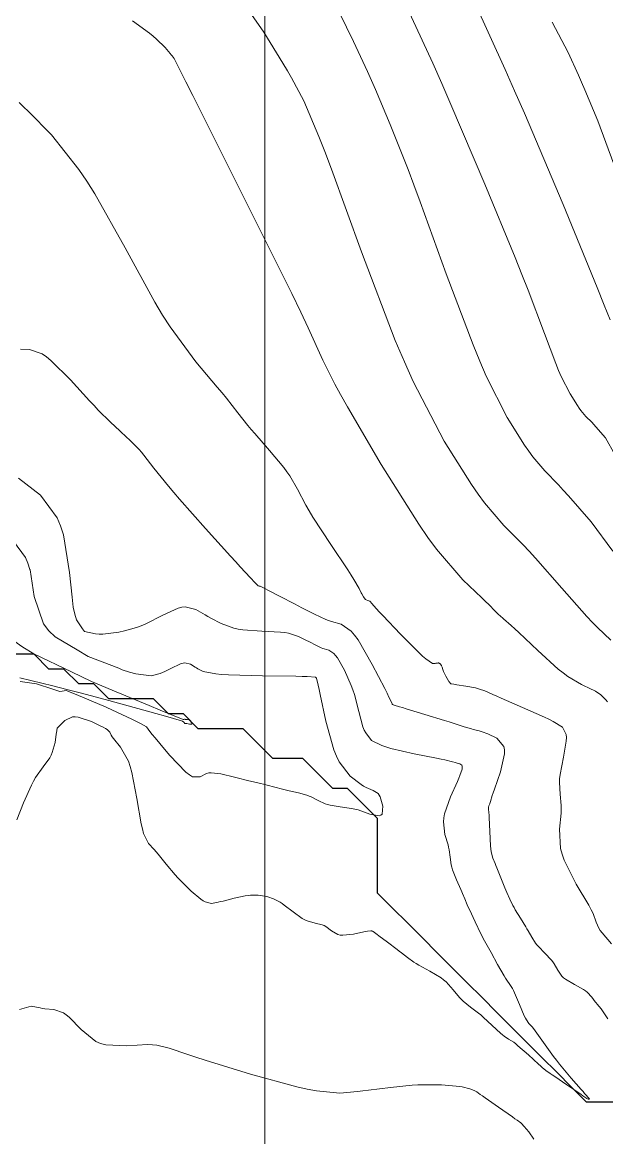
# Model space of a CAD drawing. Header units: millimetres. Extents: x 837475 to 838477, y 1189012 to 1191015.
# Drawn here: x 837660.3 to 837699.4, y 1189089.1 to 1189163.7 of the extents above; entities that cross this region are included whole.
import ezdxf

# ---------------------------------------------------------------- set-up
doc = ezdxf.new("R2010")
doc.units = ezdxf.units.MM
doc.header["$LTSCALE"] = 0.3
doc.layers.add('COORD', color=253, linetype='Continuous', lineweight=20)
doc.layers.add('DRENAJE', color=5, linetype='Continuous', lineweight=25)
doc.layers.add('COTAS 10', color=7, linetype='Continuous', lineweight=9, true_color=0x6e3e2d)
doc.layers.add('COTAS INT', color=7, linetype='Continuous', lineweight=5, true_color=0x9fa19f)

msp = doc.modelspace()

# ---------------------------------------------------------------- linework, layer by layer
at = {"layer": 'COORD'}
msp.add_line((837676.514, 1189013.872), (837676.514, 1191013.872), dxfattribs=at)
at = {"layer": 'COTAS 10'}
for points in [[(837699.457, 1189118.262), (837699.343, 1189118.391), (837699.012, 1189118.719), (837698.649, 1189118.957), (837698.514, 1189119.03), (837698.364, 1189119.107), (837697.699, 1189119.41), (837696.789, 1189119.956), (837696.484, 1189120.185), (837696.157, 1189120.448), (837694.785, 1189121.682), (837693.508, 1189122.895), (837693.241, 1189123.145), (837693.01, 1189123.357), (837692.489, 1189123.817), (837692.234, 1189124.027), (837692.172, 1189124.083), (837692.113, 1189124.138), (837691.932, 1189124.328), (837691.504, 1189124.759), (837691.29, 1189124.966), (837691.035, 1189125.21), (837689.769, 1189126.408), (837687.996, 1189128.471), (837687.422, 1189129.26), (837686.811, 1189130.144), (837684.303, 1189134.126), (837682.035, 1189137.998), (837681.575, 1189138.812), (837681.188, 1189139.515), (837680.399, 1189141.123), (837679.422, 1189143.28), (837678.917, 1189144.328), (837678.309, 1189145.573), (837675.267, 1189151.697), (837672.272, 1189157.673), (837671.694, 1189158.823), (837671.225, 1189159.755), (837670.44, 1189161.298), (837670.302, 1189161.485), (837670.241, 1189161.561), (837670.171, 1189161.648), (837669.836, 1189162.052), (837669.26, 1189162.613), (837669.037, 1189162.799), (837668.788, 1189162.998), (837667.659, 1189163.831)], [(837699.878, 1189154.248), (837698.81, 1189157.143), (837697.936, 1189159.205), (837697.715, 1189159.714), (837697.502, 1189160.196), (837696.809, 1189161.714), (837695.747, 1189163.747)], [(837659.702, 1189122.343), (837660.304, 1189121.911), (837661.047, 1189121.456), (837663.563, 1189120.255), (837664.911, 1189119.612), (837666.281, 1189119.042), (837668.766, 1189118.007), (837669.503, 1189117.701), (837670.098, 1189117.455), (837671.054, 1189117.067), (837671.077, 1189117.073), (837671.083, 1189117.075), (837671.131, 1189117.099), (837671.136, 1189117.1), (837671.141, 1189117.1), (837671.155, 1189117.097), (837671.167, 1189117.09), (837671.171, 1189117.088), (837671.174, 1189117.085), (837671.188, 1189117.078), (837671.22, 1189117.072), (837671.235, 1189117.071), (837671.253, 1189117.07), (837671.341, 1189117.067), (837671.444, 1189117.038), (837671.472, 1189117.02), (837671.5, 1189116.997), (837671.596, 1189116.881), (837671.632, 1189116.774), (837671.621, 1189116.758), (837671.602, 1189116.748), (837671.457, 1189116.76), (837671.291, 1189116.797), (837671.258, 1189116.803), (837671.231, 1189116.808), (837671.18, 1189116.807), (837671.16, 1189116.807), (837671.152, 1189116.812), (837671.143, 1189116.819), (837671.102, 1189116.862), (837671.064, 1189116.907), (837671.057, 1189116.916), (837671.051, 1189116.923), (837671.042, 1189116.936), (837671.026, 1189116.945), (837671.004, 1189116.956), (837671.003, 1189116.957), (837670.938, 1189116.986), (837669.862, 1189117.293), (837669.213, 1189117.473), (837668.411, 1189117.695), (837666.067, 1189118.339), (837664.246, 1189118.839), (837663.259, 1189119.085), (837662.325, 1189119.318), (837660.115, 1189119.868)]]:
    msp.add_lwpolyline(points, dxfattribs=at)
at = {"layer": 'COTAS INT'}
for points in [[(837699.667, 1189122.374), (837698.769, 1189123.218), (837698.433, 1189123.57), (837698.059, 1189123.974), (837696.393, 1189125.864), (837694.634, 1189127.862), (837694.202, 1189128.334), (837693.794, 1189128.771), (837692.515, 1189130.057), (837691.219, 1189131.566), (837690.798, 1189132.143), (837690.352, 1189132.79), (837688.517, 1189135.703), (837686.446, 1189139.693), (837685.85, 1189141.018), (837685.245, 1189142.439), (837682.977, 1189148.37), (837680.969, 1189153.907), (837680.527, 1189155.081), (837680.135, 1189156.098), (837679.131, 1189158.475), (837678.303, 1189160.008), (837678.022, 1189160.493), (837677.718, 1189161.005), (837676.434, 1189163.076), (837674.798, 1189165.457)], [(837685.624, 1189165.627), (837687.753, 1189160.994), (837688.359, 1189159.632), (837688.972, 1189158.235), (837691.242, 1189152.9), (837693.263, 1189147.984), (837693.718, 1189146.85), (837694.128, 1189145.815), (837695.231, 1189142.9), (837695.986, 1189140.898), (837696.176, 1189140.439), (837696.357, 1189140.021), (837696.945, 1189138.857), (837697.433, 1189138.082), (837697.552, 1189137.91), (837697.664, 1189137.756), (837698.009, 1189137.355), (837698.39, 1189136.964), (837698.525, 1189136.817), (837698.673, 1189136.654), (837699.311, 1189135.924), (837699.968, 1189134.752)], [(837690.552, 1189165.074), (837692.604, 1189160.581), (837693.233, 1189159.154), (837693.889, 1189157.647), (837696.476, 1189151.541), (837698.764, 1189145.976), (837699.231, 1189144.811), (837699.625, 1189143.808)], [(837681.506, 1189164.356), (837682.455, 1189162.457), (837683.385, 1189160.434), (837683.65, 1189159.839), (837683.917, 1189159.229), (837684.909, 1189156.9), (837686.098, 1189153.89), (837686.491, 1189152.85), (837686.91, 1189151.721), (837688.654, 1189146.9), (837690.449, 1189142.137), (837690.9, 1189141.045), (837691.333, 1189140.051), (837692.731, 1189137.28), (837693.892, 1189135.436), (837694.175, 1189135.026), (837694.441, 1189134.661), (837695.262, 1189133.706), (837696.17, 1189132.777), (837696.491, 1189132.427), (837696.842, 1189132.038), (837698.361, 1189130.301), (837699.799, 1189128.327)], [(837660.065, 1189158.353), (837660.357, 1189158.08), (837660.689, 1189157.758), (837662.22, 1189156.193), (837664.068, 1189153.889), (837664.599, 1189153.101), (837665.139, 1189152.248), (837667.159, 1189148.628), (837669.15, 1189144.999), (837669.67, 1189144.141), (837670.178, 1189143.347), (837671.901, 1189141.009), (837673.328, 1189139.316), (837673.648, 1189138.928), (837673.937, 1189138.576), (837674.709, 1189137.596), (837675.376, 1189136.754), (837675.598, 1189136.488), (837675.835, 1189136.209), (837676.829, 1189135.082), (837677.782, 1189133.943), (837677.994, 1189133.654), (837678.184, 1189133.378), (837678.686, 1189132.479), (837679.245, 1189131.414), (837679.471, 1189131.032), (837679.729, 1189130.614), (837680.92, 1189128.789), (837682.06, 1189127.077), (837682.287, 1189126.729), (837682.475, 1189126.436), (837682.829, 1189125.832), (837682.933, 1189125.598), (837682.963, 1189125.538), (837682.993, 1189125.479), (837683.105, 1189125.285), (837683.222, 1189125.135), (837683.256, 1189125.104), (837683.289, 1189125.078), (837683.415, 1189125.025), (837683.529, 1189124.987), (837683.556, 1189124.971), (837683.579, 1189124.953), (837683.647, 1189124.867), (837683.977, 1189124.486), (837684.167, 1189124.281), (837684.4, 1189124.033), (837685.595, 1189122.782), (837686.82, 1189121.551), (837687.071, 1189121.316), (837687.285, 1189121.127), (837687.738, 1189120.827), (837687.913, 1189120.83), (837687.951, 1189120.832), (837687.984, 1189120.834), (837688.066, 1189120.846), (837688.112, 1189120.855), (837688.123, 1189120.856), (837688.132, 1189120.856), (837688.161, 1189120.851), (837688.191, 1189120.832), (837688.203, 1189120.824), (837688.215, 1189120.815), (837688.271, 1189120.771), (837688.325, 1189120.709), (837688.336, 1189120.688), (837688.346, 1189120.665), (837688.37, 1189120.571), (837688.419, 1189120.414), (837688.445, 1189120.353), (837688.476, 1189120.283), (837688.635, 1189119.966), (837688.798, 1189119.667), (837688.833, 1189119.609), (837688.863, 1189119.562), (837688.933, 1189119.48), (837688.968, 1189119.469), (837688.976, 1189119.466), (837688.983, 1189119.464), (837689.001, 1189119.458), (837689.157, 1189119.431), (837689.251, 1189119.416), (837689.366, 1189119.397), (837689.965, 1189119.301), (837690.611, 1189119.18), (837690.756, 1189119.146), (837690.887, 1189119.111), (837691.236, 1189118.985), (837691.778, 1189118.737), (837692.03, 1189118.627), (837692.326, 1189118.499), (837693.762, 1189117.883), (837695.221, 1189117.234), (837695.532, 1189117.084), (837695.801, 1189116.947), (837696.438, 1189116.559), (837696.675, 1189116.065), (837696.693, 1189115.861), (837696.69, 1189115.628), (837696.506, 1189114.542), (837696.276, 1189113.386), (837696.244, 1189113.11), (837696.226, 1189112.851), (837696.276, 1189112.074), (837696.355, 1189111.315), (837696.355, 1189111.069), (837696.346, 1189110.807), (837696.236, 1189109.728), (837696.304, 1189108.448), (837696.406, 1189108.058), (837696.545, 1189107.652), (837697.352, 1189106.06), (837698.194, 1189104.639), (837698.355, 1189104.342), (837698.486, 1189104.086), (837698.699, 1189103.506), (837698.861, 1189103.096), (837698.959, 1189102.947), (837699.081, 1189102.783), (837699.715, 1189102.06)], [(837660.155, 1189141.858), (837660.766, 1189141.84), (837661.605, 1189141.533), (837661.889, 1189141.336), (837662.196, 1189141.092), (837663.491, 1189139.807), (837664.78, 1189138.399), (837665.084, 1189138.076), (837665.364, 1189137.782), (837666.181, 1189136.965), (837666.803, 1189136.383), (837666.959, 1189136.237), (837667.109, 1189136.098), (837667.595, 1189135.651), (837668.092, 1189135.137), (837668.249, 1189134.955), (837668.415, 1189134.756), (837669.086, 1189133.897), (837670.059, 1189132.686), (837670.415, 1189132.265), (837670.809, 1189131.808), (837672.547, 1189129.849), (837674.213, 1189128.005), (837674.562, 1189127.621), (837674.862, 1189127.29), (837675.54, 1189126.552), (837675.841, 1189126.238), (837675.903, 1189126.176), (837675.957, 1189126.124), (837676.074, 1189126.024), (837676.128, 1189126), (837676.141, 1189125.995), (837676.154, 1189125.991), (837676.193, 1189125.985), (837676.419, 1189125.882), (837676.549, 1189125.817), (837676.708, 1189125.737), (837677.527, 1189125.314), (837678.494, 1189124.811), (837678.993, 1189124.552), (837679.829, 1189124.117), (837680.584, 1189123.764), (837680.78, 1189123.688), (837680.971, 1189123.621), (837681.611, 1189123.456), (837682.298, 1189122.979), (837682.518, 1189122.715), (837682.751, 1189122.394), (837683.7, 1189120.759), (837684.532, 1189119.136), (837684.692, 1189118.823), (837684.821, 1189118.568), (837685.031, 1189118.138), (837685.042, 1189118.1), (837685.045, 1189118.091), (837685.049, 1189118.083), (837685.063, 1189118.064), (837685.09, 1189118.051), (837685.101, 1189118.047), (837685.114, 1189118.044), (837685.173, 1189118.03), (837685.528, 1189117.927), (837685.727, 1189117.867), (837685.97, 1189117.794), (837687.211, 1189117.414), (837688.545, 1189117.002), (837688.847, 1189116.908), (837689.119, 1189116.823), (837689.859, 1189116.587), (837690.346, 1189116.436), (837690.46, 1189116.404), (837690.564, 1189116.376), (837690.863, 1189116.31), (837691.19, 1189116.212), (837691.311, 1189116.163), (837691.446, 1189116.105), (837692.045, 1189115.817), (837692.5, 1189115.261), (837692.544, 1189115.033), (837692.553, 1189114.773), (837692.289, 1189113.569), (837691.885, 1189112.406), (837691.804, 1189112.172), (837691.738, 1189111.976), (837691.612, 1189111.585), (837691.575, 1189111.454), (837691.565, 1189111.421), (837691.554, 1189111.389), (837691.514, 1189111.288), (837691.485, 1189111.204), (837691.481, 1189111.184), (837691.479, 1189111.164), (837691.486, 1189111.102), (837691.509, 1189110.835), (837691.518, 1189110.686), (837691.526, 1189110.505), (837691.563, 1189109.579), (837691.62, 1189108.613), (837691.641, 1189108.406), (837691.664, 1189108.224), (837691.766, 1189107.787), (837691.919, 1189107.425), (837691.974, 1189107.291), (837692.034, 1189107.142), (837692.297, 1189106.482), (837692.572, 1189105.801), (837692.639, 1189105.639), (837692.703, 1189105.489), (837692.903, 1189105.042), (837693.121, 1189104.621), (837693.196, 1189104.486), (837693.277, 1189104.344), (837693.622, 1189103.768), (837693.972, 1189103.193), (837694.056, 1189103.052), (837694.134, 1189102.918), (837694.372, 1189102.5), (837694.631, 1189102.112), (837694.723, 1189101.998), (837694.824, 1189101.881), (837695.264, 1189101.432), (837695.698, 1189100.972), (837695.796, 1189100.848), (837695.883, 1189100.726), (837696.118, 1189100.297), (837696.393, 1189099.893), (837696.505, 1189099.787), (837696.634, 1189099.683), (837697.23, 1189099.329), (837697.834, 1189098.995), (837697.967, 1189098.905), (837698.087, 1189098.815), (837698.395, 1189098.498), (837698.62, 1189098.187), (837698.686, 1189098.101), (837698.754, 1189098.015), (837699.014, 1189097.704), (837699.297, 1189097.316), (837699.379, 1189097.181), (837699.462, 1189097.034)], [(837660.013, 1189133.224), (837661.492, 1189132.089), (837662.615, 1189130.559), (837662.843, 1189130.023), (837663.036, 1189129.438), (837663.434, 1189126.92), (837663.615, 1189125.267), (837663.688, 1189124.589), (837663.79, 1189124.122), (837663.906, 1189123.732), (837664.315, 1189123.148), (837664.441, 1189122.967), (837665.174, 1189122.801), (837665.416, 1189122.788), (837665.674, 1189122.79), (837666.746, 1189122.917), (837667.113, 1189123.015), (837667.527, 1189123.125), (837667.915, 1189123.228), (837668.235, 1189123.346), (837668.552, 1189123.477), (837669.684, 1189124.063), (837670.704, 1189124.533), (837670.951, 1189124.59), (837671.183, 1189124.615), (837671.892, 1189124.444), (837672.523, 1189124.067), (837672.705, 1189123.964), (837672.89, 1189123.86), (837673.586, 1189123.488), (837674.441, 1189123.186), (837674.726, 1189123.127), (837675.033, 1189123.078), (837676.317, 1189122.992), (837677.559, 1189122.927), (837677.839, 1189122.892), (837678.091, 1189122.85), (837678.773, 1189122.637), (837679.253, 1189122.387), (837679.5, 1189122.259), (837679.915, 1189122.043), (837680.29, 1189121.868), (837680.387, 1189121.83), (837680.482, 1189121.797), (837680.799, 1189121.715), (837681.14, 1189121.478), (837681.249, 1189121.347), (837681.365, 1189121.188), (837681.836, 1189120.377), (837682.296, 1189119.345), (837682.405, 1189119.047), (837682.506, 1189118.743), (837682.803, 1189117.601), (837683.08, 1189116.588), (837683.169, 1189116.365), (837683.262, 1189116.168), (837683.643, 1189115.667), (837684.332, 1189115.327), (837684.621, 1189115.231), (837684.951, 1189115.134), (837686.498, 1189114.781), (837688.003, 1189114.481), (837688.307, 1189114.418), (837688.563, 1189114.365), (837689.08, 1189114.245), (837689.275, 1189114.185), (837689.327, 1189114.168), (837689.379, 1189114.152), (837689.561, 1189114.093), (837689.694, 1189114.004), (837689.714, 1189113.968), (837689.728, 1189113.927), (837689.718, 1189113.74), (837689.565, 1189113.324), (837689.489, 1189113.139), (837689.397, 1189112.924), (837688.94, 1189111.894), (837688.545, 1189110.76), (837688.492, 1189110.48), (837688.463, 1189110.214), (837688.561, 1189109.374), (837688.772, 1189108.688), (837688.813, 1189108.518), (837688.847, 1189108.358), (837688.911, 1189107.853), (837688.988, 1189107.35), (837689.031, 1189107.19), (837689.083, 1189107.021), (837689.348, 1189106.337), (837689.63, 1189105.691), (837689.693, 1189105.546), (837689.748, 1189105.415), (837689.892, 1189105.067), (837690.061, 1189104.678), (837690.132, 1189104.522), (837690.214, 1189104.345), (837690.596, 1189103.53), (837690.98, 1189102.731), (837691.062, 1189102.564), (837691.134, 1189102.42), (837691.307, 1189102.098), (837691.491, 1189101.779), (837691.57, 1189101.637), (837691.662, 1189101.472), (837692.095, 1189100.685), (837692.532, 1189099.909), (837692.626, 1189099.751), (837692.708, 1189099.617), (837692.908, 1189099.34), (837693.082, 1189099.064), (837693.148, 1189098.931), (837693.221, 1189098.773), (837693.552, 1189097.999), (837693.88, 1189097.237), (837693.953, 1189097.087), (837694.018, 1189096.963), (837694.184, 1189096.736), (837694.402, 1189096.507), (837694.499, 1189096.382), (837694.612, 1189096.231), (837695.153, 1189095.464), (837695.832, 1189094.524), (837696.032, 1189094.264), (837696.237, 1189094.004), (837697.023, 1189093.067), (837697.683, 1189092.312), (837697.809, 1189092.167), (837697.911, 1189092.05), (837698.076, 1189091.858), (837698.096, 1189091.832), (837698.107, 1189091.819), (837698.191, 1189091.729), (837698.238, 1189091.665), (837698.237, 1189091.657), (837698.231, 1189091.652), (837698.161, 1189091.668), (837698.07, 1189091.706), (837698.052, 1189091.714), (837698.036, 1189091.722), (837698.004, 1189091.743), (837697.8, 1189091.887), (837697.676, 1189091.972), (837697.524, 1189092.077), (837696.73, 1189092.617), (837695.917, 1189093.17), (837695.753, 1189093.282), (837695.614, 1189093.376), (837695.331, 1189093.57), (837695.082, 1189093.779), (837694.965, 1189093.883), (837694.827, 1189094.006), (837694.152, 1189094.619), (837693.455, 1189095.234), (837693.302, 1189095.36), (837693.168, 1189095.466), (837692.828, 1189095.686), (837692.523, 1189095.882), (837692.411, 1189095.973), (837692.286, 1189096.079), (837691.731, 1189096.594), (837691.122, 1189097.158), (837690.963, 1189097.296), (837690.807, 1189097.426), (837690.277, 1189097.827), (837689.794, 1189098.216), (837689.668, 1189098.338), (837689.545, 1189098.466), (837689.128, 1189098.981), (837688.645, 1189099.512), (837688.481, 1189099.65), (837688.304, 1189099.784), (837687.553, 1189100.236), (837686.814, 1189100.633), (837686.644, 1189100.733), (837686.49, 1189100.828), (837686.057, 1189101.136), (837685.65, 1189101.464), (837685.511, 1189101.572), (837685.36, 1189101.688), (837684.723, 1189102.169), (837684.142, 1189102.601), (837684.027, 1189102.685), (837683.933, 1189102.755), (837683.76, 1189102.882), (837683.71, 1189102.907), (837683.694, 1189102.912), (837683.676, 1189102.917), (837683.605, 1189102.93), (837683.38, 1189102.901), (837683.266, 1189102.88), (837683.131, 1189102.853), (837682.454, 1189102.707), (837681.726, 1189102.629), (837681.558, 1189102.645), (837681.404, 1189102.677), (837680.969, 1189102.927), (837680.595, 1189103.224), (837680.479, 1189103.286), (837680.358, 1189103.338), (837679.879, 1189103.451), (837679.34, 1189103.598), (837679.181, 1189103.671), (837679.019, 1189103.759), (837678.4, 1189104.195), (837677.809, 1189104.651), (837677.664, 1189104.751), (837677.527, 1189104.84), (837677.1, 1189105.069), (837676.714, 1189105.202), (837676.603, 1189105.231), (837676.49, 1189105.257), (837676.067, 1189105.321), (837675.554, 1189105.313), (837675.384, 1189105.293), (837675.203, 1189105.266), (837674.448, 1189105.103), (837673.711, 1189104.923), (837673.54, 1189104.884), (837673.384, 1189104.85), (837672.94, 1189104.767), (837672.518, 1189104.86), (837672.375, 1189104.937), (837672.222, 1189105.036), (837671.574, 1189105.576), (837670.879, 1189106.272), (837670.695, 1189106.469), (837670.516, 1189106.667), (837669.9, 1189107.397), (837669.36, 1189108.06), (837669.228, 1189108.216), (837669.103, 1189108.36), (837668.718, 1189108.779), (837668.396, 1189109.448), (837668.311, 1189109.748), (837668.229, 1189110.099), (837667.946, 1189111.782), (837667.614, 1189113.533), (837667.5, 1189113.927), (837667.377, 1189114.281), (837666.85, 1189115.23), (837666.383, 1189115.803), (837666.296, 1189115.921), (837666.228, 1189116.02), (837666.135, 1189116.231), (837665.963, 1189116.395), (837665.844, 1189116.466), (837665.695, 1189116.547), (837665.543, 1189116.621), (837664.898, 1189116.933), (837664.02, 1189117.223), (837663.818, 1189117.245), (837663.635, 1189117.241), (837663.124, 1189117.014), (837662.806, 1189116.691), (837662.745, 1189116.626), (837662.695, 1189116.573), (837662.62, 1189116.48), (837662.61, 1189116.468), (837662.591, 1189116.358), (837662.581, 1189116.303), (837662.566, 1189116.212), (837662.549, 1189116.1), (837662.464, 1189115.531), (837662.28, 1189114.857), (837662.201, 1189114.679), (837662.175, 1189114.63), (837662.11, 1189114.506), (837661.68, 1189113.91), (837661.167, 1189113.191), (837661.024, 1189112.94), (837660.88, 1189112.666), (837660.359, 1189111.488), (837659.917, 1189110.364)], [(837660.137, 1189119.611), (837661.215, 1189119.449), (837662.31, 1189119.106), (837662.791, 1189118.955), (837663.237, 1189119.002), (837663.373, 1189118.952), (837663.886, 1189118.751), (837665.892, 1189117.887), (837665.924, 1189117.872), (837667.599, 1189117.095), (837667.924, 1189116.94), (837668.184, 1189116.812), (837668.589, 1189116.583), (837668.82, 1189116.259), (837668.972, 1189116.072), (837669.161, 1189115.842), (837669.799, 1189115.087), (837670.158, 1189114.66), (837671.226, 1189113.553), (837671.46, 1189113.371), (837671.667, 1189113.243), (837672.192, 1189113.23), (837672.615, 1189113.467), (837672.758, 1189113.497), (837672.912, 1189113.512), (837673.563, 1189113.435), (837674.473, 1189113.211), (837674.667, 1189113.164), (837675.354, 1189112.996), (837676.035, 1189112.828), (837676.224, 1189112.781), (837676.413, 1189112.733), (837677.1, 1189112.558), (837677.773, 1189112.39), (837677.954, 1189112.346), (837678.132, 1189112.304), (837678.757, 1189112.162), (837679.329, 1189112.002), (837679.474, 1189111.949), (837679.614, 1189111.891), (837680.071, 1189111.65), (837680.556, 1189111.424), (837680.713, 1189111.376), (837680.879, 1189111.334), (837681.562, 1189111.234), (837682.321, 1189111.123), (837682.535, 1189111.073), (837682.751, 1189111.015), (837683.547, 1189110.74), (837684.172, 1189110.622), (837684.28, 1189110.664), (837684.361, 1189110.738), (837684.416, 1189111.276), (837684.236, 1189111.894), (837684.169, 1189112.018), (837684.093, 1189112.122), (837683.755, 1189112.33), (837683.283, 1189112.521), (837683.123, 1189112.614), (837682.951, 1189112.725), (837682.222, 1189113.27), (837681.479, 1189114.236), (837681.298, 1189114.612), (837681.127, 1189115.034), (837680.597, 1189116.951), (837680.221, 1189118.745), (837680.146, 1189119.09), (837680.084, 1189119.369), (837679.969, 1189119.831), (837679.94, 1189119.863), (837679.932, 1189119.872), (837679.925, 1189119.881), (837679.902, 1189119.914), (837679.346, 1189119.947), (837679.003, 1189119.957), (837678.579, 1189119.966), (837676.364, 1189119.999), (837674.081, 1189120.063), (837673.614, 1189120.091), (837673.219, 1189120.124), (837672.387, 1189120.283), (837672.032, 1189120.473), (837671.938, 1189120.526), (837671.845, 1189120.579), (837671.524, 1189120.77), (837671.162, 1189120.858), (837671.044, 1189120.845), (837670.918, 1189120.816), (837670.691, 1189120.712), (837670.398, 1189120.576), (837669.821, 1189120.277), (837669.659, 1189120.21), (837669.496, 1189120.151), (837668.9, 1189119.992), (837667.886, 1189120.122), (837667.46, 1189120.244), (837666.97, 1189120.404), (837666.726, 1189120.498), (837664.676, 1189121.29), (837663.945, 1189121.724), (837662.477, 1189122.594), (837662.047, 1189123.016), (837661.695, 1189123.466), (837661.071, 1189125.313), (837660.791, 1189127.084), (837660.787, 1189127.108), (837660.65, 1189127.525), (837660.487, 1189127.908), (837659.686, 1189128.999)], [(837694.517, 1189088.978), (837694.186, 1189089.482), (837693.873, 1189089.838), (837693.811, 1189089.908), (837693.758, 1189089.966), (837693.653, 1189090.072), (837693.401, 1189090.248), (837693.256, 1189090.35), (837693.078, 1189090.475), (837692.162, 1189091.118), (837691.25, 1189091.759), (837691.075, 1189091.882), (837690.933, 1189091.982), (837690.699, 1189092.149), (837690.618, 1189092.19), (837690.572, 1189092.21), (837690.516, 1189092.234), (837690.232, 1189092.354), (837689.728, 1189092.483), (837689.535, 1189092.513), (837689.317, 1189092.541), (837688.337, 1189092.62), (837687.123, 1189092.63), (837686.757, 1189092.615), (837686.38, 1189092.591), (837684.912, 1189092.44), (837683.453, 1189092.259), (837683.08, 1189092.218), (837682.722, 1189092.179), (837681.541, 1189092.071), (837679.958, 1189092.214), (837679.346, 1189092.334), (837678.659, 1189092.489), (837675.549, 1189093.34), (837672.524, 1189094.263), (837671.89, 1189094.464), (837671.345, 1189094.642), (837670.11, 1189095.085), (837669.275, 1189095.283), (837668.982, 1189095.306), (837668.661, 1189095.314), (837667.279, 1189095.23), (837665.861, 1189095.291), (837665.518, 1189095.39), (837665.197, 1189095.526), (837664.215, 1189096.316), (837663.423, 1189097.146), (837663.22, 1189097.307), (837663.025, 1189097.439), (837662.383, 1189097.664), (837661.789, 1189097.717), (837661.625, 1189097.74), (837661.461, 1189097.766), (837660.869, 1189097.891), (837660.095, 1189097.658)]]:
    msp.add_lwpolyline(points, dxfattribs=at)
at = {"layer": 'DRENAJE'}
for points in [[(837672.057, 1189116.45, 0), (837671.058, 1189117.45, 0), (837670.058, 1189117.45, 0), (837669.058, 1189118.45, 0), (837666.059, 1189118.45, 0), (837665.06, 1189119.449, 0), (837664.06, 1189119.449, 0), (837663.06, 1189120.449, 0), (837662.061, 1189120.449, 0), (837661.061, 1189121.449, 0), (837655.063, 1189121.449, 0), (837654.063, 1189120.449, 0), (837652.064, 1189120.449, 0)], [(837702.047, 1189091.459, 0), (837698.049, 1189091.459, 0), (837697.049, 1189092.459, 0), (837696.049, 1189093.458, 0), (837695.05, 1189094.458, 0), (837694.05, 1189095.457, 0), (837693.05, 1189096.457, 0), (837692.051, 1189097.457, 0), (837691.051, 1189098.456, 0), (837690.051, 1189099.456, 0), (837689.052, 1189100.456, 0), (837686.053, 1189103.455, 0), (837685.053, 1189104.454, 0), (837684.053, 1189105.454, 0), (837684.053, 1189110.452, 0), (837682.054, 1189112.452, 0), (837681.054, 1189112.452, 0), (837680.055, 1189113.451, 0), (837679.055, 1189114.451, 0), (837677.056, 1189114.451, 0), (837676.056, 1189115.451, 0), (837675.056, 1189116.45, 0), (837672.057, 1189116.45, 0)]]:
    msp.add_polyline3d(points, dxfattribs=at)

doc.saveas('drawing.dxf')
